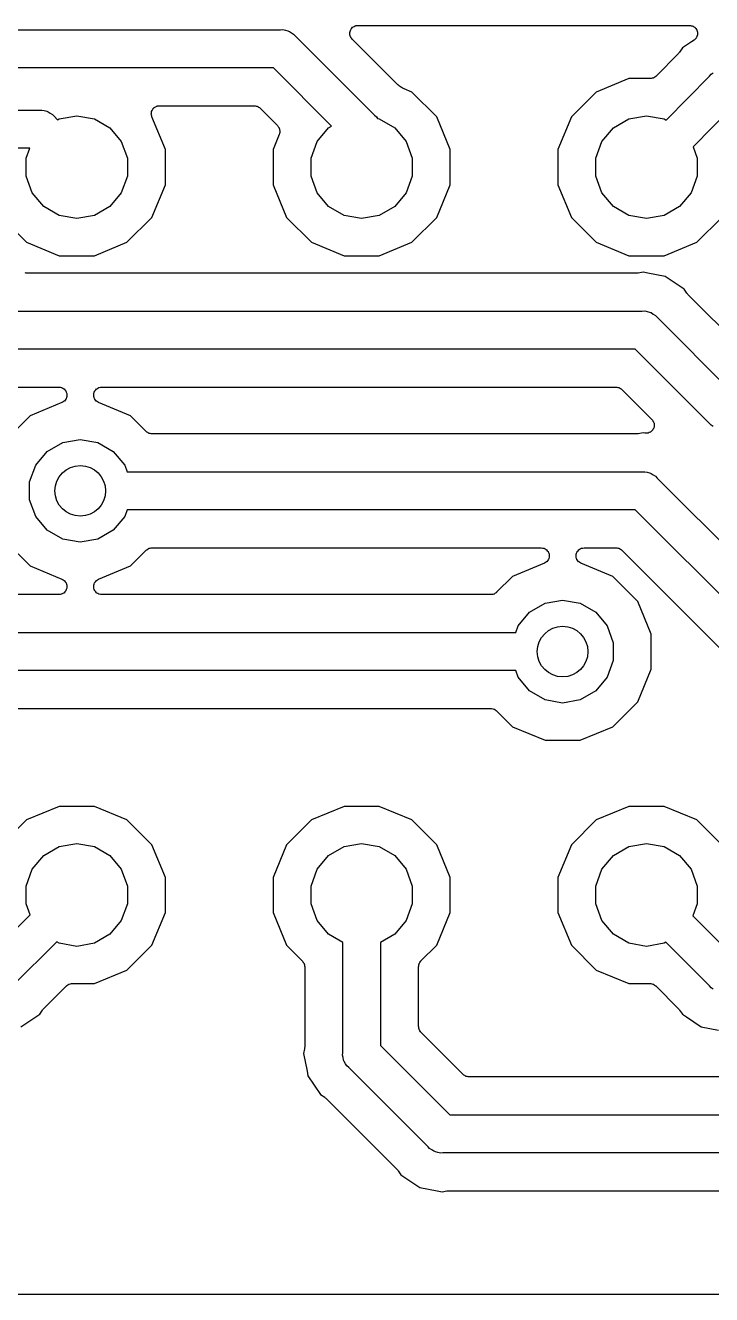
# Model space of a CAD drawing. Extents: x 64 to 244, y -149 to -41.
# Drawn here: x 89.3 to 100.14, y -148.59 to -128.53 of the extents above; entities that cross this region are included whole.
import ezdxf

# ---------------------------------------------------------------- set-up
doc = ezdxf.new("R2010")
doc.units = 0
doc.header["$MEASUREMENT"] = 0
doc.layers.add('BLACK', color=7, linetype='CONTINUOUS')

msp = doc.modelspace()

# ---------------------------------------------------------------- linework, layer by layer
at = {"layer": 'BLACK', "linetype": 'CONTINUOUS'}
for p, q in [((94.4816, -128.558), (94.4966, -128.551)), ((94.4966, -128.551), (94.511, -128.543)), ((94.511, -128.543), (94.5165, -128.542)), ((94.5165, -128.542), (94.5215, -128.539)), ((94.5215, -128.539), (94.5381, -128.538)), ((94.5381, -128.538), (94.5544, -128.535)), ((94.5544, -128.535), (99.7948, -128.535)), ((99.7948, -128.535), (99.8011, -128.536)), ((99.8011, -128.536), (99.8076, -128.536)), ((99.8076, -128.536), (99.8227, -128.54)), ((99.8227, -128.54), (99.8382, -128.543)), ((99.8382, -128.543), (99.8438, -128.546)), ((99.8438, -128.546), (99.85, -128.548)), ((99.85, -128.548), (99.8628, -128.557)), ((80.0231, -128.605), (93.3319, -128.605)), ((93.3319, -128.605), (93.3715, -128.602)), ((93.3715, -128.602), (93.41, -128.612)), ((93.41, -128.612), (93.4492, -128.619)), ((93.4492, -128.619), (93.4608, -128.625)), ((93.4608, -128.625), (93.4737, -128.629)), ((93.4737, -128.629), (93.5063, -128.652)), ((93.5063, -128.652), (93.5408, -128.672)), ((93.5408, -128.672), (93.5664, -128.702)), ((93.5664, -128.702), (94.8179, -129.954)), ((94.4279, -128.673), (94.4293, -128.657)), ((94.4293, -128.678), (94.4279, -128.673)), ((94.4293, -128.64), (94.4312, -128.635)), ((94.4293, -128.657), (94.4293, -128.64)), ((94.4293, -128.684), (94.4293, -128.678)), ((94.435, -128.7), (94.4293, -128.684)), ((94.4312, -128.635), (94.4317, -128.629)), ((94.4317, -128.629), (94.4387, -128.614)), ((94.4393, -128.716), (94.435, -128.7)), ((94.4387, -128.614), (94.4444, -128.599)), ((94.4425, -128.72), (94.4393, -128.716)), ((94.4444, -128.725), (94.4425, -128.72)), ((94.4444, -128.599), (94.448, -128.594)), ((94.4551, -128.738), (94.4444, -128.725)), ((94.448, -128.594), (94.4504, -128.589)), ((94.4504, -128.589), (94.4621, -128.577)), ((94.4646, -128.752), (94.4551, -128.738)), ((94.4621, -128.577), (94.4728, -128.565)), ((95.1799, -129.467), (94.4646, -128.752)), ((94.4728, -128.565), (94.4776, -128.562)), ((94.4776, -128.562), (94.4816, -128.558)), ((99.8628, -128.557), (99.8764, -128.565)), ((99.8764, -128.565), (99.8806, -128.57)), ((99.8865, -128.747), (99.8764, -128.759)), ((99.8806, -128.57), (99.8858, -128.573)), ((99.8858, -128.573), (99.8947, -128.586)), ((99.8978, -128.736), (99.8865, -128.747)), ((99.8947, -128.586), (99.9048, -128.599)), ((99.9006, -128.73), (99.8978, -128.736)), ((99.9048, -128.725), (99.9006, -128.73)), ((99.9048, -128.599), (99.907, -128.605)), ((99.9101, -128.711), (99.9048, -128.725)), ((99.907, -128.605), (99.9106, -128.61)), ((99.917, -128.697), (99.9101, -128.711)), ((99.9106, -128.61), (99.9145, -128.625)), ((99.9145, -128.625), (99.9198, -128.64)), ((99.9176, -128.69), (99.917, -128.697)), ((99.9198, -128.684), (99.9176, -128.69)), ((99.9198, -128.64), (99.9198, -128.646)), ((99.9198, -128.646), (99.9214, -128.653)), ((99.9214, -128.653), (99.9198, -128.668)), ((99.9198, -128.668), (99.9198, -128.684)), ((99.6811, -128.891), (99.6355, -128.959)), ((99.8265, -128.794), (99.6811, -128.891)), ((99.8269, -128.794), (99.8265, -128.794)), ((99.8274, -128.793), (99.8269, -128.794)), ((99.8662, -128.767), (99.8274, -128.793)), ((99.8708, -128.763), (99.8662, -128.767)), ((99.8764, -128.759), (99.8708, -128.763)), ((99.6205, -128.978), (99.2671, -129.337)), ((99.6272, -128.968), (99.6205, -128.978)), ((99.6355, -128.959), (99.6272, -128.968)), ((93.2207, -129.205), (80.1343, -129.205)), ((94.1408, -130.125), (93.2207, -129.205)), ((99.2443, -129.353), (99.2312, -129.363)), ((99.2582, -129.345), (99.2443, -129.353)), ((99.2621, -129.341), (99.2582, -129.345)), ((99.2671, -129.337), (99.2621, -129.341)), ((99.4262, -130.031), (100.108, -129.338)), ((100.108, -129.338), (100.134, -129.307)), ((100.134, -129.307), (100.168, -129.287)), ((95.1901, -129.474), (95.1799, -129.467)), ((95.1991, -129.483), (95.1901, -129.474)), ((95.2625, -129.525), (95.1991, -129.483)), ((95.2739, -129.53), (95.2625, -129.525)), ((95.2844, -129.537), (95.2739, -129.53)), ((95.408, -129.588), (95.2844, -129.537)), ((98.8365, -129.375), (98.322, -129.588)), ((99.1766, -129.375), (98.8365, -129.375)), ((99.1826, -129.374), (99.1766, -129.375)), ((99.1887, -129.374), (99.1826, -129.374)), ((99.2042, -129.37), (99.1887, -129.374)), ((99.22, -129.367), (99.2042, -129.37)), ((99.2253, -129.364), (99.22, -129.367)), ((99.2312, -129.363), (99.2253, -129.364)), ((95.8019, -129.982), (95.408, -129.588)), ((98.322, -129.588), (97.9281, -129.982)), ((85.1031, -129.875), (89.5219, -129.875)), ((89.5219, -129.875), (89.5615, -129.872)), ((89.5615, -129.872), (89.6, -129.882)), ((89.6, -129.882), (89.6392, -129.889)), ((89.6392, -129.889), (89.6508, -129.895)), ((89.6508, -129.895), (89.6637, -129.899)), ((89.6637, -129.899), (89.6963, -129.922)), ((89.6963, -129.922), (89.7308, -129.942)), ((89.7308, -129.942), (89.7564, -129.972)), ((91.2918, -129.938), (91.2936, -129.924)), ((91.2936, -129.946), (91.2918, -129.938)), ((91.2936, -129.91), (91.2964, -129.902)), ((91.2936, -129.924), (91.2936, -129.91)), ((91.2936, -129.954), (91.2936, -129.946)), ((91.2983, -129.967), (91.2936, -129.954)), ((91.2964, -129.902), (91.2975, -129.894)), ((91.2975, -129.894), (91.3039, -129.882)), ((91.3039, -129.882), (91.3086, -129.868)), ((91.3086, -129.868), (91.314, -129.862)), ((91.314, -129.862), (91.3179, -129.855)), ((91.3179, -129.855), (91.3281, -129.845)), ((91.3281, -129.845), (91.337, -129.835)), ((91.337, -129.835), (91.3442, -129.831)), ((91.3442, -129.831), (91.3504, -129.825)), ((91.3504, -129.825), (91.3632, -129.82)), ((91.3632, -129.82), (91.3752, -129.813)), ((91.3752, -129.813), (91.3834, -129.811)), ((91.3834, -129.811), (91.3911, -129.808)), ((91.3911, -129.808), (91.405, -129.807)), ((91.405, -129.807), (91.4186, -129.805)), ((91.4186, -129.805), (92.9196, -129.805)), ((92.9196, -129.805), (92.9251, -129.806)), ((92.9251, -129.806), (92.9307, -129.805)), ((92.9307, -129.805), (92.9467, -129.81)), ((92.9467, -129.81), (92.963, -129.813)), ((92.963, -129.813), (92.9679, -129.815)), ((92.9679, -129.815), (92.9733, -129.817)), ((92.9733, -129.817), (92.9869, -129.826)), ((92.9869, -129.826), (93.0012, -129.835)), ((93.0012, -129.835), (93.0048, -129.839)), ((93.0048, -129.839), (93.0094, -129.842)), ((93.0094, -129.842), (93.2864, -130.119)), ((94.8179, -129.954), (94.8484, -129.979)), ((100.456, -129.84), (99.8501, -130.456)), ((89.7564, -129.972), (89.811, -130.027)), ((89.811, -130.027), (89.8372, -130.012)), ((89.8372, -130.012), (90.115, -129.963)), ((90.115, -129.963), (90.3928, -130.012)), ((90.3928, -130.012), (90.6372, -130.153)), ((90.6372, -130.153), (90.8185, -130.369)), ((91.3013, -129.981), (91.2983, -129.967)), ((91.515, -130.497), (91.3013, -129.981)), ((93.2864, -130.119), (93.2912, -130.126)), ((93.2912, -130.126), (93.2974, -130.132)), ((93.2974, -130.132), (93.3038, -130.144)), ((93.3038, -130.144), (93.3117, -130.155)), ((93.3117, -130.155), (93.3139, -130.163)), ((93.9115, -130.369), (94.0928, -130.153)), ((94.0928, -130.153), (94.1408, -130.125)), ((94.8484, -129.979), (94.8642, -130.007)), ((94.8642, -130.007), (94.8928, -130.012)), ((94.8928, -130.012), (95.1372, -130.153)), ((95.1372, -130.153), (95.3185, -130.369)), ((96.015, -130.497), (95.8019, -129.982)), ((97.9281, -129.982), (97.715, -130.497)), ((98.4115, -130.369), (98.5928, -130.153)), ((98.5928, -130.153), (98.8372, -130.012)), ((98.8372, -130.012), (99.115, -129.963)), ((99.115, -129.963), (99.3928, -130.012)), ((99.3928, -130.012), (99.4262, -130.031)), ((93.314, -130.258), (93.215, -130.497)), ((93.3139, -130.163), (93.3177, -130.171)), ((93.3158, -130.249), (93.314, -130.258)), ((93.3193, -130.242), (93.3158, -130.249)), ((93.3177, -130.171), (93.3196, -130.185)), ((93.3205, -130.228), (93.3193, -130.242)), ((93.3196, -130.185), (93.3231, -130.198)), ((93.3235, -130.215), (93.3205, -130.228)), ((93.3231, -130.198), (93.3224, -130.206)), ((93.3224, -130.206), (93.3235, -130.215)), ((89.3728, -130.475), (85.2143, -130.475)), ((89.315, -130.634), (89.3728, -130.475)), ((90.8185, -130.369), (90.915, -130.634)), ((91.515, -131.053), (91.515, -130.497)), ((93.215, -130.497), (93.215, -131.053)), ((93.815, -130.634), (93.9115, -130.369)), ((95.3185, -130.369), (95.415, -130.634)), ((96.015, -131.053), (96.015, -130.497)), ((97.715, -130.497), (97.715, -131.053)), ((98.315, -130.634), (98.4115, -130.369)), ((99.8501, -130.456), (99.915, -130.634)), ((89.315, -130.916), (89.315, -130.634)), ((90.915, -130.634), (90.915, -130.916)), ((93.815, -130.916), (93.815, -130.634)), ((95.415, -130.634), (95.415, -130.916)), ((98.315, -130.916), (98.315, -130.634)), ((99.915, -130.634), (99.915, -130.916)), ((89.4115, -131.181), (89.315, -130.916)), ((90.915, -130.916), (90.8185, -131.181)), ((93.9115, -131.181), (93.815, -130.916)), ((95.415, -130.916), (95.3185, -131.181)), ((98.4115, -131.181), (98.315, -130.916)), ((99.915, -130.916), (99.8185, -131.181)), ((91.3019, -131.568), (91.515, -131.053)), ((93.215, -131.053), (93.4281, -131.568)), ((95.8019, -131.568), (96.015, -131.053)), ((97.715, -131.053), (97.9281, -131.568)), ((89.5928, -131.397), (89.4115, -131.181)), ((90.8185, -131.181), (90.6372, -131.397)), ((94.0928, -131.397), (93.9115, -131.181)), ((95.3185, -131.181), (95.1372, -131.397)), ((98.5928, -131.397), (98.4115, -131.181)), ((99.8185, -131.181), (99.6372, -131.397)), ((89.8372, -131.538), (89.5928, -131.397)), ((90.115, -131.587), (89.8372, -131.538)), ((90.3928, -131.538), (90.115, -131.587)), ((90.6372, -131.397), (90.3928, -131.538)), ((94.3372, -131.538), (94.0928, -131.397)), ((94.615, -131.587), (94.3372, -131.538)), ((94.8928, -131.538), (94.615, -131.587)), ((95.1372, -131.397), (94.8928, -131.538)), ((98.8372, -131.538), (98.5928, -131.397)), ((99.115, -131.587), (98.8372, -131.538)), ((99.3928, -131.538), (99.115, -131.587)), ((99.6372, -131.397), (99.3928, -131.538)), ((88.9281, -131.568), (89.322, -131.962)), ((90.908, -131.962), (91.3019, -131.568)), ((93.4281, -131.568), (93.822, -131.962)), ((95.408, -131.962), (95.8019, -131.568)), ((97.9281, -131.568), (98.322, -131.962)), ((99.908, -131.962), (100.302, -131.568)), ((89.322, -131.962), (89.8365, -132.175)), ((90.3935, -132.175), (90.908, -131.962)), ((93.822, -131.962), (94.3365, -132.175)), ((94.8935, -132.175), (95.408, -131.962)), ((98.322, -131.962), (98.8365, -132.175)), ((99.3935, -132.175), (99.908, -131.962)), ((89.8365, -132.175), (90.3935, -132.175)), ((94.3365, -132.175), (94.8935, -132.175)), ((98.8365, -132.175), (99.3935, -132.175)), ((89.3143, -132.45), (89.2983, -132.445)), ((89.3199, -132.449), (89.3143, -132.45)), ((89.3254, -132.45), (89.3199, -132.449)), ((98.9589, -132.45), (89.3254, -132.45)), ((98.9711, -132.448), (98.9589, -132.45)), ((98.9836, -132.448), (98.9711, -132.448)), ((99.06, -132.432), (98.9836, -132.448)), ((99.1364, -132.448), (99.06, -132.432)), ((99.4112, -132.502), (99.1364, -132.448)), ((99.1364, -132.448), (99.1364, -132.448)), ((99.7089, -132.701), (99.4112, -132.502)), ((99.7521, -132.766), (99.7089, -132.701)), ((99.7608, -132.775), (99.7521, -132.766)), ((99.7679, -132.785), (99.7608, -132.775)), ((100.666, -133.683), (99.7679, -132.785)), ((89.0243, -133.05), (99.0469, -133.05)), ((99.0469, -133.05), (99.0866, -133.047)), ((99.0866, -133.047), (99.125, -133.057)), ((99.125, -133.057), (99.1642, -133.064)), ((99.1642, -133.064), (99.1758, -133.07)), ((99.1758, -133.07), (99.1887, -133.074)), ((99.1887, -133.074), (99.2213, -133.097)), ((99.2213, -133.097), (99.2558, -133.117)), ((99.2558, -133.117), (99.2814, -133.147)), ((99.2814, -133.147), (100.454, -134.32)), ((98.9357, -133.65), (88.9131, -133.65)), ((100.109, -134.823), (98.9357, -133.65)), ((89.0011, -134.25), (89.8325, -134.25)), ((89.8325, -134.25), (89.8515, -134.253)), ((89.8515, -134.253), (89.8707, -134.256)), ((89.8707, -134.256), (89.8731, -134.257)), ((89.8731, -134.257), (89.8759, -134.258)), ((89.8759, -134.258), (89.8926, -134.267)), ((89.8926, -134.267), (89.9098, -134.276)), ((89.9098, -134.276), (89.9117, -134.278)), ((89.9117, -134.278), (89.9141, -134.28)), ((89.9141, -134.28), (89.9265, -134.295)), ((89.9265, -134.295), (89.9396, -134.309)), ((89.9396, -134.309), (89.9406, -134.311)), ((89.9406, -134.311), (89.9424, -134.314)), ((89.9424, -134.314), (89.9491, -134.332)), ((89.9491, -134.332), (89.9565, -134.35)), ((89.9565, -134.35), (89.9566, -134.352)), ((89.9566, -134.352), (89.9575, -134.355)), ((89.9575, -134.355), (89.9575, -134.374)), ((90.3825, -134.355), (90.3834, -134.352)), ((90.3825, -134.374), (90.3825, -134.355)), ((90.3834, -134.352), (90.3835, -134.35)), ((90.3835, -134.35), (90.3909, -134.332)), ((90.3909, -134.332), (90.3976, -134.314)), ((90.3976, -134.314), (90.3994, -134.311)), ((90.3994, -134.311), (90.4004, -134.309)), ((90.4004, -134.309), (90.4135, -134.295)), ((90.4135, -134.295), (90.4259, -134.28)), ((90.4259, -134.28), (90.4283, -134.278)), ((90.4283, -134.278), (90.4302, -134.276)), ((90.4302, -134.276), (90.4474, -134.267)), ((90.4474, -134.267), (90.4641, -134.258)), ((90.4641, -134.258), (90.4669, -134.257)), ((90.4669, -134.257), (90.4693, -134.256)), ((90.4693, -134.256), (90.4885, -134.253)), ((90.4885, -134.253), (90.5075, -134.25)), ((90.5075, -134.25), (98.6346, -134.25)), ((98.6346, -134.25), (98.6401, -134.251)), ((98.6401, -134.251), (98.6457, -134.25)), ((98.6457, -134.25), (98.6617, -134.255)), ((98.6617, -134.255), (98.678, -134.258)), ((98.678, -134.258), (98.6829, -134.26)), ((98.6829, -134.26), (98.6883, -134.262)), ((98.6883, -134.262), (98.7019, -134.271)), ((98.7019, -134.271), (98.7162, -134.28)), ((98.7162, -134.28), (98.7198, -134.284)), ((98.7198, -134.284), (98.7244, -134.287)), ((98.7244, -134.287), (99.2003, -134.763)), ((89.8811, -134.494), (89.377, -134.703)), ((89.8974, -134.484), (89.8811, -134.494)), ((89.9141, -134.474), (89.8974, -134.484)), ((89.9159, -134.472), (89.9141, -134.474)), ((89.9183, -134.471), (89.9159, -134.472)), ((89.93, -134.455), (89.9183, -134.471)), ((89.9424, -134.44), (89.93, -134.455)), ((89.9434, -134.438), (89.9424, -134.44)), ((89.9451, -134.436), (89.9434, -134.438)), ((89.9509, -134.417), (89.9451, -134.436)), ((89.9575, -134.399), (89.9509, -134.417)), ((89.9575, -134.374), (89.9584, -134.394)), ((89.9584, -134.394), (89.9575, -134.396)), ((89.9575, -134.396), (89.9575, -134.399)), ((90.3816, -134.394), (90.3825, -134.374)), ((90.3825, -134.396), (90.3816, -134.394)), ((90.3825, -134.399), (90.3825, -134.396)), ((90.3891, -134.417), (90.3825, -134.399)), ((90.3949, -134.436), (90.3891, -134.417)), ((90.3966, -134.438), (90.3949, -134.436)), ((90.3976, -134.44), (90.3966, -134.438)), ((90.41, -134.455), (90.3976, -134.44)), ((90.4217, -134.471), (90.41, -134.455)), ((90.4241, -134.472), (90.4217, -134.471)), ((90.4259, -134.474), (90.4241, -134.472)), ((90.4426, -134.484), (90.4259, -134.474)), ((90.4589, -134.494), (90.4426, -134.484)), ((90.963, -134.703), (90.4589, -134.494)), ((89.377, -134.703), (88.9831, -135.097)), ((91.2127, -134.953), (90.963, -134.703)), ((99.2003, -134.763), (99.2043, -134.769)), ((99.2043, -134.769), (99.2096, -134.773)), ((91.2173, -134.956), (91.2127, -134.953)), ((91.2209, -134.96), (91.2173, -134.956)), ((91.2352, -134.969), (91.2209, -134.96)), ((91.2488, -134.978), (91.2352, -134.969)), ((99.1572, -134.969), (99.1434, -134.976)), ((99.1716, -134.964), (99.1572, -134.969)), ((99.1771, -134.96), (99.1716, -134.964)), ((99.1834, -134.957), (99.1771, -134.96)), ((99.1941, -134.946), (99.1834, -134.957)), ((99.206, -134.937), (99.1941, -134.946)), ((99.2096, -134.931), (99.206, -134.937)), ((99.2096, -134.773), (99.2169, -134.787)), ((99.2146, -134.926), (99.2096, -134.931)), ((99.221, -134.912), (99.2146, -134.926)), ((99.2169, -134.787), (99.2256, -134.799)), ((99.2289, -134.899), (99.221, -134.912)), ((99.2256, -134.799), (99.2274, -134.806)), ((99.2274, -134.806), (99.2308, -134.812)), ((99.2303, -134.892), (99.2289, -134.899)), ((99.2332, -134.886), (99.2303, -134.892)), ((99.2308, -134.812), (99.2331, -134.827)), ((99.2331, -134.827), (99.2371, -134.842)), ((99.2345, -134.871), (99.2332, -134.886)), ((99.2375, -134.856), (99.2345, -134.871)), ((99.2371, -134.842), (99.2364, -134.849)), ((99.2364, -134.849), (99.2375, -134.856)), ((100.134, -134.853), (100.109, -134.823)), ((100.169, -134.873), (100.134, -134.853)), ((89.6478, -135.268), (89.8922, -135.127)), ((89.8922, -135.127), (90.17, -135.078)), ((90.17, -135.078), (90.4478, -135.127)), ((90.4478, -135.127), (90.6922, -135.268)), ((91.2542, -134.98), (91.2488, -134.978)), ((91.2591, -134.982), (91.2542, -134.98)), ((91.2754, -134.985), (91.2591, -134.982)), ((91.2914, -134.99), (91.2754, -134.985)), ((91.297, -134.989), (91.2914, -134.99)), ((91.3025, -134.99), (91.297, -134.989)), ((98.9589, -134.99), (91.3025, -134.99)), ((98.9711, -134.988), (98.9589, -134.99)), ((98.9836, -134.988), (98.9711, -134.988)), ((99.06, -134.972), (98.9836, -134.988)), ((99.0858, -134.977), (99.06, -134.972)), ((99.0927, -134.978), (99.0858, -134.977)), ((99.0995, -134.979), (99.0927, -134.978)), ((99.1146, -134.978), (99.0995, -134.979)), ((99.1299, -134.978), (99.1146, -134.978)), ((99.1365, -134.976), (99.1299, -134.978)), ((99.1434, -134.976), (99.1365, -134.976)), ((89.4665, -135.484), (89.6478, -135.268)), ((90.6922, -135.268), (90.8735, -135.484)), ((89.37, -135.749), (89.4665, -135.484)), ((90.8735, -135.484), (90.9122, -135.59)), ((89.37, -136.031), (89.37, -135.749)), ((90.9122, -135.59), (99.0469, -135.59)), ((99.0469, -135.59), (99.0866, -135.587)), ((99.0866, -135.587), (99.125, -135.597)), ((99.125, -135.597), (99.1642, -135.604)), ((99.1642, -135.604), (99.1758, -135.61)), ((99.1758, -135.61), (99.1887, -135.614)), ((99.1887, -135.614), (99.2213, -135.637)), ((99.2213, -135.637), (99.2558, -135.657)), ((99.2558, -135.657), (99.2814, -135.687)), ((99.2814, -135.687), (101.724, -138.13)), ((89.4665, -136.296), (89.37, -136.031)), ((89.6478, -136.512), (89.4665, -136.296)), ((90.8735, -136.296), (90.6922, -136.512)), ((90.9122, -136.19), (90.8735, -136.296)), ((98.9357, -136.19), (90.9122, -136.19)), ((101.379, -138.633), (98.9357, -136.19)), ((89.8922, -136.653), (89.6478, -136.512)), ((90.6922, -136.512), (90.4478, -136.653)), ((88.9831, -136.683), (89.377, -137.077)), ((90.17, -136.702), (89.8922, -136.653)), ((90.4478, -136.653), (90.17, -136.702)), ((90.963, -137.077), (91.2127, -136.827)), ((91.2127, -136.827), (91.2173, -136.824)), ((91.2173, -136.824), (91.2209, -136.82)), ((91.2209, -136.82), (91.2352, -136.811)), ((91.2352, -136.811), (91.2488, -136.802)), ((91.2488, -136.802), (91.2542, -136.8)), ((91.2542, -136.8), (91.2591, -136.798)), ((91.2591, -136.798), (91.2754, -136.795)), ((91.2754, -136.795), (91.2914, -136.79)), ((91.2914, -136.79), (91.297, -136.791)), ((91.297, -136.791), (91.3025, -136.79)), ((91.3025, -136.79), (97.4525, -136.79)), ((97.4525, -136.79), (97.4715, -136.793)), ((97.4715, -136.793), (97.4907, -136.796)), ((97.4907, -136.796), (97.4931, -136.797)), ((97.4931, -136.797), (97.4959, -136.798)), ((97.4959, -136.798), (97.5126, -136.807)), ((97.5126, -136.807), (97.5298, -136.816)), ((97.5298, -136.816), (97.5317, -136.818)), ((97.5317, -136.818), (97.5341, -136.82)), ((97.5341, -136.82), (97.5465, -136.835)), ((97.5465, -136.835), (97.5596, -136.849)), ((97.5596, -136.849), (97.5606, -136.851)), ((97.5606, -136.851), (97.5624, -136.853)), ((97.5624, -136.853), (97.5691, -136.872)), ((97.5709, -136.957), (97.5651, -136.976)), ((97.5691, -136.872), (97.5765, -136.89)), ((97.5775, -136.939), (97.5709, -136.957)), ((97.5765, -136.89), (97.5766, -136.892)), ((97.5766, -136.892), (97.5775, -136.895)), ((97.5775, -136.895), (97.5775, -136.914)), ((97.5775, -136.914), (97.5784, -136.934)), ((97.5784, -136.934), (97.5775, -136.936)), ((97.5775, -136.936), (97.5775, -136.939)), ((98.0016, -136.934), (98.0025, -136.914)), ((98.0025, -136.936), (98.0016, -136.934)), ((98.0025, -136.895), (98.0034, -136.892)), ((98.0025, -136.914), (98.0025, -136.895)), ((98.0025, -136.939), (98.0025, -136.936)), ((98.0091, -136.957), (98.0025, -136.939)), ((98.0034, -136.892), (98.0035, -136.89)), ((98.0035, -136.89), (98.0109, -136.872)), ((98.0149, -136.976), (98.0091, -136.957)), ((98.0109, -136.872), (98.0176, -136.853)), ((98.0176, -136.853), (98.0194, -136.851)), ((98.0194, -136.851), (98.0204, -136.849)), ((98.0204, -136.849), (98.0335, -136.835)), ((98.0335, -136.835), (98.0459, -136.82)), ((98.0459, -136.82), (98.0483, -136.818)), ((98.0483, -136.818), (98.0502, -136.816)), ((98.0502, -136.816), (98.0674, -136.807)), ((98.0674, -136.807), (98.0841, -136.798)), ((98.0841, -136.798), (98.0869, -136.797)), ((98.0869, -136.797), (98.0893, -136.796)), ((98.0893, -136.796), (98.1085, -136.793)), ((98.1085, -136.793), (98.1275, -136.79)), ((98.1275, -136.79), (98.6346, -136.79)), ((98.6346, -136.79), (98.6401, -136.791)), ((98.6401, -136.791), (98.6457, -136.79)), ((98.6457, -136.79), (98.6617, -136.795)), ((98.6617, -136.795), (98.678, -136.798)), ((98.678, -136.798), (98.6829, -136.8)), ((98.6829, -136.8), (98.6883, -136.802)), ((98.6883, -136.802), (98.7019, -136.811)), ((98.7019, -136.811), (98.7162, -136.82)), ((98.7162, -136.82), (98.7198, -136.824)), ((98.7198, -136.824), (98.7244, -136.827)), ((98.7244, -136.827), (100.892, -138.995)), ((89.377, -137.077), (89.8811, -137.286)), ((90.4589, -137.286), (90.963, -137.077)), ((97.5011, -137.034), (96.997, -137.243)), ((97.5174, -137.024), (97.5011, -137.034)), ((97.5341, -137.014), (97.5174, -137.024)), ((97.5359, -137.012), (97.5341, -137.014)), ((97.5383, -137.011), (97.5359, -137.012)), ((97.55, -136.995), (97.5383, -137.011)), ((97.5624, -136.981), (97.55, -136.995)), ((97.5634, -136.978), (97.5624, -136.981)), ((97.5651, -136.976), (97.5634, -136.978)), ((98.0166, -136.978), (98.0149, -136.976)), ((98.0176, -136.981), (98.0166, -136.978)), ((98.03, -136.995), (98.0176, -136.981)), ((98.0417, -137.011), (98.03, -136.995)), ((98.0441, -137.012), (98.0417, -137.011)), ((98.0459, -137.014), (98.0441, -137.012)), ((98.0626, -137.024), (98.0459, -137.014)), ((98.0789, -137.034), (98.0626, -137.024)), ((98.583, -137.243), (98.0789, -137.034)), ((89.8811, -137.286), (89.8974, -137.296)), ((89.8974, -137.296), (89.9141, -137.306)), ((89.9141, -137.306), (89.9159, -137.308)), ((89.9159, -137.308), (89.9183, -137.309)), ((89.9183, -137.309), (89.93, -137.325)), ((89.93, -137.325), (89.9424, -137.339)), ((89.9424, -137.339), (89.9434, -137.342)), ((89.9434, -137.342), (89.9451, -137.344)), ((89.9451, -137.344), (89.9509, -137.363)), ((89.9509, -137.363), (89.9575, -137.381)), ((90.3825, -137.381), (90.3891, -137.363)), ((90.3891, -137.363), (90.3949, -137.344)), ((90.3949, -137.344), (90.3966, -137.342)), ((90.3966, -137.342), (90.3976, -137.339)), ((90.3976, -137.339), (90.41, -137.325)), ((90.41, -137.325), (90.4217, -137.309)), ((90.4217, -137.309), (90.4241, -137.308)), ((90.4241, -137.308), (90.4259, -137.306)), ((90.4259, -137.306), (90.4426, -137.296)), ((90.4426, -137.296), (90.4589, -137.286)), ((96.997, -137.243), (96.7473, -137.493)), ((98.9769, -137.637), (98.583, -137.243)), ((89.8325, -137.53), (86.8965, -137.53)), ((89.8515, -137.527), (89.8325, -137.53)), ((89.8707, -137.524), (89.8515, -137.527)), ((89.8731, -137.523), (89.8707, -137.524)), ((89.8759, -137.522), (89.8731, -137.523)), ((89.8926, -137.513), (89.8759, -137.522)), ((89.9098, -137.504), (89.8926, -137.513)), ((89.9117, -137.502), (89.9098, -137.504)), ((89.9141, -137.5), (89.9117, -137.502)), ((89.9265, -137.485), (89.9141, -137.5)), ((89.9396, -137.471), (89.9265, -137.485)), ((89.9406, -137.469), (89.9396, -137.471)), ((89.9424, -137.466), (89.9406, -137.469)), ((89.9491, -137.448), (89.9424, -137.466)), ((89.9565, -137.43), (89.9491, -137.448)), ((89.9566, -137.428), (89.9565, -137.43)), ((89.9575, -137.425), (89.9566, -137.428)), ((89.9575, -137.381), (89.9575, -137.384)), ((89.9575, -137.384), (89.9584, -137.386)), ((89.9584, -137.386), (89.9575, -137.406)), ((89.9575, -137.406), (89.9575, -137.425)), ((90.3816, -137.386), (90.3825, -137.384)), ((90.3825, -137.406), (90.3816, -137.386)), ((90.3825, -137.384), (90.3825, -137.381)), ((90.3825, -137.425), (90.3825, -137.406)), ((90.3834, -137.428), (90.3825, -137.425)), ((90.3835, -137.43), (90.3834, -137.428)), ((90.3909, -137.448), (90.3835, -137.43)), ((90.3976, -137.466), (90.3909, -137.448)), ((90.3994, -137.469), (90.3976, -137.466)), ((90.4004, -137.471), (90.3994, -137.469)), ((90.4135, -137.485), (90.4004, -137.471)), ((90.4259, -137.5), (90.4135, -137.485)), ((90.4283, -137.502), (90.4259, -137.5)), ((90.4302, -137.504), (90.4283, -137.502)), ((90.4474, -137.513), (90.4302, -137.504)), ((90.4641, -137.522), (90.4474, -137.513)), ((90.4669, -137.523), (90.4641, -137.522)), ((90.4693, -137.524), (90.4669, -137.523)), ((90.4885, -137.527), (90.4693, -137.524)), ((90.5075, -137.53), (90.4885, -137.527)), ((96.6575, -137.53), (90.5075, -137.53)), ((96.663, -137.529), (96.6575, -137.53)), ((96.6686, -137.53), (96.663, -137.529)), ((96.6846, -137.525), (96.6686, -137.53)), ((96.7009, -137.522), (96.6846, -137.525)), ((96.7058, -137.52), (96.7009, -137.522)), ((96.7112, -137.518), (96.7058, -137.52)), ((96.7248, -137.509), (96.7112, -137.518)), ((96.7391, -137.5), (96.7248, -137.509)), ((96.7427, -137.496), (96.7391, -137.5)), ((96.7473, -137.493), (96.7427, -137.496)), ((97.2678, -137.808), (97.5122, -137.667)), ((97.5122, -137.667), (97.79, -137.618)), ((97.79, -137.618), (98.0678, -137.667)), ((98.0678, -137.667), (98.3122, -137.808)), ((99.19, -138.152), (98.9769, -137.637)), ((97.0865, -138.024), (97.2678, -137.808)), ((98.3122, -137.808), (98.4935, -138.024)), ((82.0222, -138.13), (97.0478, -138.13)), ((97.0478, -138.13), (97.0865, -138.024)), ((98.4935, -138.024), (98.59, -138.289)), ((99.19, -138.708), (99.19, -138.152)), ((98.59, -138.289), (98.59, -138.571)), ((98.59, -138.571), (98.4935, -138.836)), ((97.0478, -138.73), (82.0222, -138.73)), ((97.0865, -138.836), (97.0478, -138.73)), ((98.9769, -139.223), (99.19, -138.708)), ((97.2678, -139.052), (97.0865, -138.836)), ((98.4935, -138.836), (98.3122, -139.052)), ((97.5122, -139.193), (97.2678, -139.052)), ((98.3122, -139.052), (98.0678, -139.193)), ((87.7065, -139.33), (96.6575, -139.33)), ((96.6575, -139.33), (96.663, -139.331)), ((96.663, -139.331), (96.6686, -139.33)), ((96.6686, -139.33), (96.6846, -139.335)), ((96.6846, -139.335), (96.7009, -139.338)), ((96.7009, -139.338), (96.7058, -139.34)), ((96.7058, -139.34), (96.7112, -139.342)), ((96.7112, -139.342), (96.7248, -139.351)), ((96.7248, -139.351), (96.7391, -139.36)), ((96.7391, -139.36), (96.7427, -139.364)), ((96.7427, -139.364), (96.7473, -139.367)), ((96.7473, -139.367), (96.997, -139.617)), ((97.79, -139.242), (97.5122, -139.193)), ((98.0678, -139.193), (97.79, -139.242)), ((98.583, -139.617), (98.9769, -139.223)), ((96.997, -139.617), (97.5115, -139.83)), ((98.0685, -139.83), (98.583, -139.617)), ((97.5115, -139.83), (98.0685, -139.83)), ((89.8365, -140.875), (89.322, -141.088)), ((90.3935, -140.875), (89.8365, -140.875)), ((90.908, -141.088), (90.3935, -140.875)), ((94.3365, -140.875), (93.822, -141.088)), ((94.8935, -140.875), (94.3365, -140.875)), ((95.408, -141.088), (94.8935, -140.875)), ((98.8365, -140.875), (98.322, -141.088)), ((99.3935, -140.875), (98.8365, -140.875)), ((99.908, -141.088), (99.3935, -140.875)), ((89.322, -141.088), (88.9281, -141.482)), ((91.3019, -141.482), (90.908, -141.088)), ((93.822, -141.088), (93.4281, -141.482)), ((95.8019, -141.482), (95.408, -141.088)), ((98.322, -141.088), (97.9281, -141.482)), ((100.302, -141.482), (99.908, -141.088)), ((89.5928, -141.653), (89.8372, -141.512)), ((89.8372, -141.512), (90.115, -141.463)), ((90.115, -141.463), (90.3928, -141.512)), ((90.3928, -141.512), (90.6372, -141.653)), ((91.515, -141.997), (91.3019, -141.482)), ((93.4281, -141.482), (93.215, -141.997)), ((94.0928, -141.653), (94.3372, -141.512)), ((94.3372, -141.512), (94.615, -141.463)), ((94.615, -141.463), (94.8928, -141.512)), ((94.8928, -141.512), (95.1372, -141.653)), ((96.015, -141.997), (95.8019, -141.482)), ((97.9281, -141.482), (97.715, -141.997)), ((98.5928, -141.653), (98.8372, -141.512)), ((98.8372, -141.512), (99.115, -141.463)), ((99.115, -141.463), (99.3928, -141.512)), ((99.3928, -141.512), (99.6372, -141.653)), ((89.4115, -141.869), (89.5928, -141.653)), ((90.6372, -141.653), (90.8185, -141.869)), ((93.9115, -141.869), (94.0928, -141.653)), ((95.1372, -141.653), (95.3185, -141.869)), ((98.4115, -141.869), (98.5928, -141.653)), ((99.6372, -141.653), (99.8185, -141.869)), ((89.315, -142.134), (89.4115, -141.869)), ((90.8185, -141.869), (90.915, -142.134)), ((93.815, -142.134), (93.9115, -141.869)), ((95.3185, -141.869), (95.415, -142.134)), ((98.315, -142.134), (98.4115, -141.869)), ((99.8185, -141.869), (99.915, -142.134)), ((89.315, -142.416), (89.315, -142.134)), ((90.915, -142.134), (90.915, -142.416)), ((91.515, -142.553), (91.515, -141.997)), ((93.215, -141.997), (93.215, -142.553)), ((93.815, -142.416), (93.815, -142.134)), ((95.415, -142.134), (95.415, -142.416)), ((96.015, -142.553), (96.015, -141.997)), ((97.715, -141.997), (97.715, -142.553)), ((98.315, -142.416), (98.315, -142.134)), ((99.915, -142.134), (99.915, -142.416)), ((88.7557, -143.21), (89.3776, -142.588)), ((89.3776, -142.588), (89.315, -142.416)), ((90.915, -142.416), (90.8185, -142.681)), ((91.3019, -143.068), (91.515, -142.553)), ((93.215, -142.553), (93.4281, -143.068)), ((93.9115, -142.681), (93.815, -142.416)), ((95.415, -142.416), (95.3185, -142.681)), ((95.8019, -143.068), (96.015, -142.553)), ((97.715, -142.553), (97.9281, -143.068)), ((98.4115, -142.681), (98.315, -142.416)), ((99.915, -142.416), (99.847, -142.603)), ((90.8185, -142.681), (90.6372, -142.897)), ((94.0928, -142.897), (93.9115, -142.681)), ((95.3185, -142.681), (95.1372, -142.897)), ((98.5928, -142.897), (98.4115, -142.681)), ((99.847, -142.603), (100.454, -143.21)), ((90.6372, -142.897), (90.3928, -143.038)), ((94.315, -143.026), (94.0928, -142.897)), ((95.1372, -142.897), (94.915, -143.026)), ((98.8372, -143.038), (98.5928, -142.897)), ((89.7983, -143.016), (89.1014, -143.713)), ((89.8372, -143.038), (89.7983, -143.016)), ((90.115, -143.087), (89.8372, -143.038)), ((90.3928, -143.038), (90.115, -143.087)), ((90.908, -143.462), (91.3019, -143.068)), ((93.4281, -143.068), (93.6778, -143.318)), ((94.315, -144.767), (94.315, -143.026)), ((94.915, -143.026), (94.915, -144.656)), ((95.5522, -143.318), (95.8019, -143.068)), ((97.9281, -143.068), (98.322, -143.462)), ((99.115, -143.087), (98.8372, -143.038)), ((99.3928, -143.038), (99.115, -143.087)), ((99.419, -143.023), (99.3928, -143.038)), ((100.109, -143.713), (99.419, -143.023)), ((93.6778, -143.318), (93.681, -143.322)), ((93.681, -143.322), (93.6853, -143.326)), ((93.6853, -143.326), (93.6936, -143.34)), ((93.6936, -143.34), (93.7031, -143.354)), ((93.7031, -143.354), (93.7045, -143.359)), ((93.7045, -143.359), (93.7073, -143.364)), ((93.7073, -143.364), (93.7102, -143.38)), ((93.7102, -143.38), (93.7145, -143.396)), ((95.5155, -143.396), (95.5198, -143.38)), ((95.5198, -143.38), (95.5227, -143.364)), ((95.5227, -143.364), (95.5255, -143.359)), ((95.5255, -143.359), (95.5269, -143.354)), ((95.5269, -143.354), (95.5364, -143.34)), ((95.5364, -143.34), (95.5447, -143.326)), ((95.5447, -143.326), (95.549, -143.322)), ((95.549, -143.322), (95.5522, -143.318)), ((90.3935, -143.675), (90.908, -143.462)), ((93.7145, -143.396), (93.714, -143.402)), ((93.714, -143.402), (93.715, -143.408)), ((93.715, -143.408), (93.715, -144.679)), ((95.515, -143.408), (95.516, -143.402)), ((95.515, -144.355), (95.515, -143.408)), ((95.516, -143.402), (95.5155, -143.396)), ((98.322, -143.462), (98.8365, -143.675)), ((89.5879, -144.075), (89.9506, -143.712)), ((89.9506, -143.712), (89.9552, -143.709)), ((89.9552, -143.709), (89.9588, -143.705)), ((89.9588, -143.705), (89.9731, -143.696)), ((89.9731, -143.696), (89.9867, -143.687)), ((89.9867, -143.687), (89.9921, -143.685)), ((89.9921, -143.685), (89.997, -143.683)), ((89.997, -143.683), (90.0133, -143.68)), ((90.0133, -143.68), (90.0293, -143.675)), ((90.0293, -143.675), (90.0349, -143.676)), ((90.0349, -143.676), (90.0404, -143.675)), ((90.0404, -143.675), (90.3935, -143.675)), ((98.8365, -143.675), (99.1696, -143.675)), ((99.1696, -143.675), (99.1751, -143.676)), ((99.1751, -143.676), (99.1807, -143.675)), ((99.1807, -143.675), (99.1967, -143.68)), ((99.1967, -143.68), (99.213, -143.683)), ((99.213, -143.683), (99.2179, -143.685)), ((99.2179, -143.685), (99.2233, -143.687)), ((99.2233, -143.687), (99.2369, -143.696)), ((99.2369, -143.696), (99.2512, -143.705)), ((99.2512, -143.705), (99.2548, -143.709)), ((99.2548, -143.709), (99.2594, -143.712)), ((99.2594, -143.712), (99.6221, -144.075)), ((100.134, -143.743), (100.109, -143.713)), ((100.169, -143.763), (100.134, -143.743)), ((89.2312, -144.358), (89.5289, -144.159)), ((89.5289, -144.159), (89.5721, -144.094)), ((89.5721, -144.094), (89.5808, -144.085)), ((89.5808, -144.085), (89.5879, -144.075)), ((99.6221, -144.075), (99.6292, -144.085)), ((99.6292, -144.085), (99.6379, -144.094)), ((99.6379, -144.094), (99.6811, -144.159)), ((99.6811, -144.159), (99.7459, -144.202)), ((95.516, -144.36), (95.515, -144.355)), ((95.5155, -144.366), (95.516, -144.36)), ((95.5198, -144.382), (95.5155, -144.366)), ((95.5227, -144.398), (95.5198, -144.382)), ((99.7459, -144.202), (99.9788, -144.358)), ((99.9788, -144.358), (100.254, -144.412)), ((95.5255, -144.403), (95.5227, -144.398)), ((95.5269, -144.408), (95.5255, -144.403)), ((95.5364, -144.422), (95.5269, -144.408)), ((95.5447, -144.436), (95.5364, -144.422)), ((95.549, -144.44), (95.5447, -144.436)), ((95.5522, -144.444), (95.549, -144.44)), ((96.2206, -145.113), (95.5522, -144.444)), ((93.7126, -144.704), (93.6974, -144.78)), ((93.6974, -144.78), (93.7526, -145.058)), ((93.7128, -144.691), (93.7126, -144.704)), ((93.715, -144.679), (93.7128, -144.691)), ((94.3115, -144.807), (94.315, -144.767)), ((94.915, -144.656), (96.0093, -145.75)), ((94.3218, -144.845), (94.3115, -144.807)), ((94.3287, -144.884), (94.3218, -144.845)), ((94.3354, -144.896), (94.3287, -144.884)), ((94.3389, -144.909), (94.3354, -144.896)), ((94.3617, -144.941), (94.3389, -144.909)), ((94.3816, -144.976), (94.3617, -144.941)), ((94.4121, -145.001), (94.3816, -144.976)), ((93.7526, -145.058), (93.7672, -145.131)), ((93.7672, -145.131), (93.9661, -145.429)), ((95.6636, -146.253), (94.4121, -145.001)), ((96.2252, -145.116), (96.2206, -145.113)), ((96.2288, -145.12), (96.2252, -145.116)), ((96.2431, -145.129), (96.2288, -145.12)), ((96.2567, -145.138), (96.2431, -145.129)), ((96.2621, -145.14), (96.2567, -145.138)), ((96.267, -145.142), (96.2621, -145.14)), ((96.2833, -145.145), (96.267, -145.142)), ((96.2993, -145.15), (96.2833, -145.145)), ((96.3049, -145.149), (96.2993, -145.15)), ((96.3104, -145.15), (96.3049, -145.149)), ((104.674, -145.15), (96.3104, -145.15)), ((93.9661, -145.429), (94.0309, -145.472)), ((94.0309, -145.472), (94.0399, -145.481)), ((94.0399, -145.481), (94.0501, -145.488)), ((94.0501, -145.488), (95.1771, -146.615)), ((96.0093, -145.75), (104.762, -145.75)), ((95.6892, -146.283), (95.6636, -146.253)), ((95.7237, -146.303), (95.6892, -146.283)), ((95.7563, -146.326), (95.7237, -146.303)), ((95.7692, -146.33), (95.7563, -146.326)), ((95.7808, -146.336), (95.7692, -146.33)), ((95.82, -146.343), (95.7808, -146.336)), ((95.8584, -146.353), (95.82, -146.343)), ((95.8981, -146.35), (95.8584, -146.353)), ((104.651, -146.35), (95.8981, -146.35)), ((95.1771, -146.615), (95.1842, -146.625)), ((95.1842, -146.625), (95.1929, -146.634)), ((95.1929, -146.634), (95.2361, -146.699)), ((95.2361, -146.699), (95.408, -146.814)), ((95.408, -146.814), (95.408, -146.814)), ((95.408, -146.814), (95.5338, -146.898)), ((95.5338, -146.898), (95.8086, -146.952)), ((95.8086, -146.952), (95.885, -146.968)), ((95.885, -146.968), (95.9614, -146.952)), ((95.9614, -146.952), (95.9739, -146.952)), ((95.9739, -146.952), (95.9861, -146.95)), ((95.9861, -146.95), (104.35, -146.95)), ((105.028, -148.59), (64.262, -148.59))]:
    msp.add_line(p, q, dxfattribs=at)
at = {"layer": 'BLACK'}
for centre in [(90.17, -135.89), (97.79, -138.43)]:
    msp.add_circle(centre, 0.4, dxfattribs=at)

doc.saveas('drawing.dxf')
